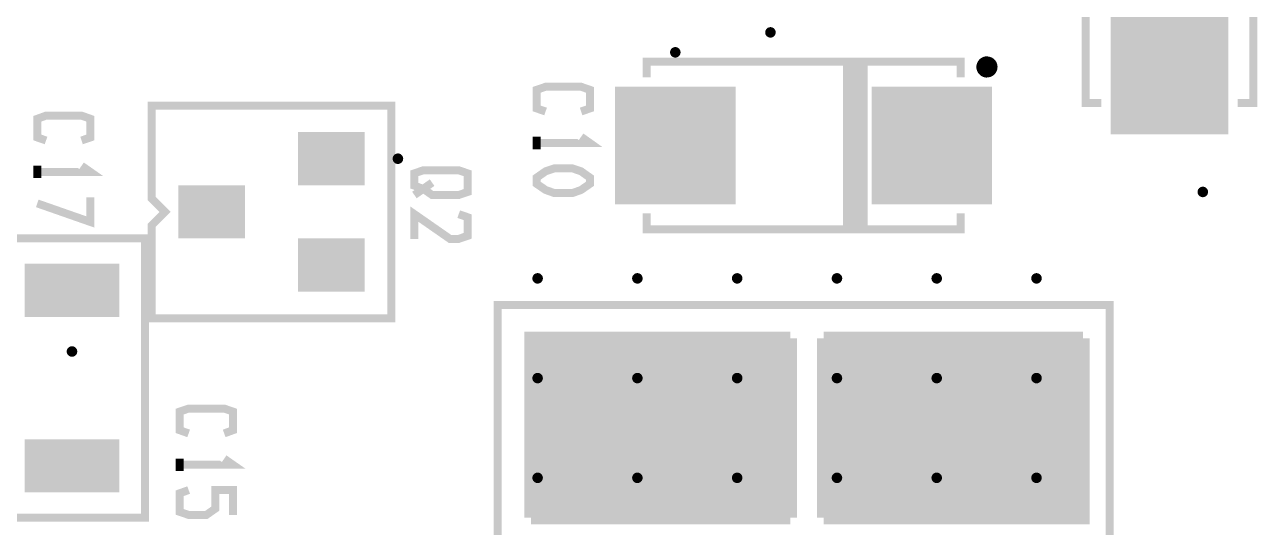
# Model space of a CAD drawing. Extents: x -5 to 195, y -5 to 45.
# Drawn here: x 14.34 to 37.87, y 16.83 to 26.44 of the extents above; entities that cross this region are included whole.
import ezdxf

# ---------------------------------------------------------------- set-up
doc = ezdxf.new("R2010")
doc.units = 0
doc.header["$MEASUREMENT"] = 0
doc.layers.get('0').update_dxf_attribs({"linetype": 'CONTINUOUS'})
for name, color, linetype in [('22-304-1_SPT', 254, 'CONTINUOUS'), ('22-304-1_SST', 1, 'CONTINUOUS'), ('THRUHOLE_TAP', 13, 'CONTINUOUS')]:
    doc.layers.add(name, color=color, linetype=linetype)

# ---------------------------------------------------------------- blocks, each defined once
blk = doc.blocks.new('RECTANGLE_6')
blk.add_solid([(1.14935, 1.12522), (1.14935, -1.12522), (-1.14935, 1.12522), (-1.14935, -1.12522)])
blk = doc.blocks.new('RECTANGLE_9')
blk.add_solid([(0.9017, 0.508), (0.9017, -0.508), (-0.9017, 0.508), (-0.9017, -0.508)])
blk = doc.blocks.new('RECTANGLE_10')
blk.add_solid([(1.12522, 1.14935), (1.12522, -1.14935), (-1.12522, 1.14935), (-1.12522, -1.14935)])
blk = doc.blocks.new('RECTANGLE_32')
blk.add_solid([(0.635, 0.508), (0.635, -0.508), (-0.635, 0.508), (-0.635, -0.508)])
blk = doc.blocks.new('ROUND_88')
at = {"const_width": 0.10033}
blk.add_lwpolyline([(-0.050164, 0, 1), (0.050164, 0, 1)], format="xyb", close=True, dxfattribs=at)

msp = doc.modelspace()

# ---------------------------------------------------------------- linework, layer by layer
at = {"layer": '22-304-1_SPT', "const_width": 0.254}
for points in [[(28.956, 20.447), (24.003, 20.447), (24.003, 17.018)], [(24.1046, 20.447), (24.1046, 17.018)], [(24.3332, 20.447), (24.3332, 17.018)], [(24.5618, 20.447), (24.5618, 17.018)], [(24.7904, 20.447), (24.7904, 17.018)], [(25.019, 20.447), (25.019, 17.018)], [(25.2476, 20.447), (25.2476, 17.018)], [(25.4762, 20.447), (25.4762, 17.018)], [(25.7048, 20.447), (25.7048, 17.018)], [(25.9334, 20.447), (25.9334, 17.018)], [(26.162, 20.447), (26.162, 17.018)], [(26.3906, 20.447), (26.3906, 17.018)], [(26.6192, 20.447), (26.6192, 17.018)], [(26.8478, 20.447), (26.8478, 17.018)], [(27.0764, 20.447), (27.0764, 17.018)], [(27.305, 20.447), (27.305, 17.018)], [(27.5336, 20.447), (27.5336, 17.018)], [(27.7622, 20.447), (27.7622, 17.018)], [(27.9908, 20.447), (27.9908, 17.018)], [(28.2194, 20.447), (28.2194, 17.018)], [(28.448, 20.447), (28.448, 17.018)], [(28.6766, 20.447), (28.6766, 17.018)], [(28.9052, 20.447), (28.9052, 17.018)], [(28.956, 20.447), (28.956, 17.018)], [(29.591, 20.447), (29.591, 17.018)], [(34.544, 20.447), (29.591, 20.447)], [(34.544, 20.447), (34.544, 17.018), (29.591, 17.018)], [(29.6926, 20.447), (29.6926, 17.018)], [(29.9212, 20.447), (29.9212, 17.018)], [(30.1498, 20.447), (30.1498, 17.018)], [(30.3784, 20.447), (30.3784, 17.018)], [(30.607, 20.447), (30.607, 17.018)], [(30.8356, 20.447), (30.8356, 17.018)], [(31.0642, 20.447), (31.0642, 17.018)], [(31.2928, 20.447), (31.2928, 17.018)], [(31.5214, 20.447), (31.5214, 17.018)], [(31.75, 20.447), (31.75, 17.018)], [(31.9786, 20.447), (31.9786, 17.018)], [(32.2072, 20.447), (32.2072, 17.018)], [(32.4358, 20.447), (32.4358, 17.018)], [(32.6644, 20.447), (32.6644, 17.018)], [(32.893, 20.447), (32.893, 17.018)], [(33.1216, 20.447), (33.1216, 17.018)], [(33.3502, 20.447), (33.3502, 17.018)], [(33.5788, 20.447), (33.5788, 17.018)], [(33.8074, 20.447), (33.8074, 17.018)], [(34.036, 20.447), (34.036, 17.018)], [(34.2646, 20.447), (34.2646, 17.018)], [(34.4932, 20.447), (34.4932, 17.018)], [(28.956, 20.32), (24.003, 20.32)], [(34.544, 20.32), (29.591, 20.32)], [(28.956, 20.0914), (24.003, 20.0914)], [(34.544, 20.0914), (29.591, 20.0914)], [(28.956, 19.8628), (24.003, 19.8628)], [(34.544, 19.8628), (29.591, 19.8628)], [(28.956, 19.6342), (24.003, 19.6342)], [(34.544, 19.6342), (29.591, 19.6342)], [(28.956, 19.4056), (24.003, 19.4056)], [(28.956, 19.177), (24.003, 19.177)], [(34.544, 19.4056), (29.591, 19.4056)], [(34.544, 19.177), (29.591, 19.177)], [(28.956, 18.9484), (24.003, 18.9484)], [(34.544, 18.9484), (29.591, 18.9484)], [(28.956, 18.7198), (24.003, 18.7198)], [(34.544, 18.7198), (29.591, 18.7198)], [(28.956, 18.4912), (24.003, 18.4912)], [(34.544, 18.4912), (29.591, 18.4912)], [(28.956, 18.2626), (24.003, 18.2626)], [(34.544, 18.2626), (29.591, 18.2626)], [(28.956, 18.034), (24.003, 18.034)], [(34.544, 18.034), (29.591, 18.034)], [(28.956, 17.8054), (24.003, 17.8054)], [(34.544, 17.8054), (29.591, 17.8054)], [(28.956, 17.5768), (24.003, 17.5768)], [(34.544, 17.5768), (29.591, 17.5768)], [(28.956, 17.3482), (24.003, 17.3482)], [(34.544, 17.3482), (29.591, 17.3482)], [(28.956, 17.1196), (24.003, 17.1196)], [(34.544, 17.1196), (29.591, 17.1196)], [(28.956, 17.018), (24.003, 17.018)]]:
    msp.add_lwpolyline(points, dxfattribs=at)
at = {"layer": '22-304-1_SST', "const_width": 0.1524}
for points in [[(34.89452, 30.93974), (34.5948, 30.93974), (34.5948, 24.94026), (34.89452, 24.94026)], [(37.49548, 30.93974), (37.7952, 30.93974), (37.7952, 24.94026), (37.49548, 24.94026)], [(32.20974, 25.43048), (32.20974, 25.7302), (26.21026, 25.7302), (26.21026, 25.43048)], [(30.353, 25.7175), (30.0355, 25.7175), (30.0355, 22.5425)], [(30.353, 25.66162), (30.0355, 25.66162)], [(30.1371, 25.7175), (30.1371, 22.5425)], [(30.27426, 25.7175), (30.27426, 22.5425)], [(30.353, 25.7175), (30.353, 22.5425)], [(32.83204, 25.60574), (32.58566, 25.60574)], [(32.76092, 25.7429), (32.65678, 25.7429)], [(32.68472, 25.75306), (32.68472, 25.50668)], [(32.82188, 25.68194), (32.82188, 25.57526)], [(30.353, 25.52446), (30.0355, 25.52446)], [(30.353, 25.3873), (30.0355, 25.3873)], [(24.2824, 24.7777), (24.11222, 24.83612), (24.11222, 25.19172), (24.2824, 25.25014), (24.96058, 25.25014), (25.12822, 25.19172), (25.12822, 24.83612), (24.96058, 24.7777)], [(30.353, 25.25014), (30.0355, 25.25014)], [(30.353, 25.11298), (30.0355, 25.11298)], [(21.336, 20.828), (21.336, 24.892), (16.764, 24.892), (16.764, 23.114), (17.018, 22.86), (16.764, 22.606), (16.764, 20.828), (21.336, 20.828)], [(30.353, 24.97582), (30.0355, 24.97582)], [(14.7447, 24.22398), (14.57706, 24.2824), (14.57706, 24.638), (14.7447, 24.69896), (15.42288, 24.69896), (15.59306, 24.638), (15.59306, 24.2824), (15.42288, 24.22398)], [(30.353, 24.83866), (30.0355, 24.83866)], [(30.353, 24.7015), (30.0355, 24.7015)], [(30.353, 24.56434), (30.0355, 24.56434)], [(30.353, 24.42718), (30.0355, 24.42718)], [(24.11222, 24.05634), (24.11222, 24.2951)], [(24.11222, 24.17572), (25.12822, 24.17572), (24.96058, 24.2951)], [(30.353, 24.29002), (30.0355, 24.29002)], [(30.353, 24.15286), (30.0355, 24.15286)], [(30.353, 24.0157), (30.0355, 24.0157)], [(14.57706, 23.50516), (14.57706, 23.74138)], [(14.57706, 23.622), (15.59306, 23.622), (15.42288, 23.74138)], [(30.353, 23.87854), (30.0355, 23.87854)], [(30.353, 23.74138), (30.0355, 23.74138)], [(21.94814, 23.65502), (21.77796, 23.5966), (21.77796, 23.36038), (21.94814, 23.29942), (22.11578, 23.18258), (22.62378, 23.18258), (22.79396, 23.241), (22.79396, 23.5966), (22.62378, 23.65502), (21.94814, 23.65502)], [(24.11222, 23.51532), (24.2824, 23.6347), (24.45258, 23.69312), (24.7904, 23.69312), (24.96058, 23.6347), (25.12822, 23.51532), (25.12822, 23.39594), (24.96058, 23.2791), (24.7904, 23.21814), (24.45258, 23.21814), (24.2824, 23.2791), (24.11222, 23.39594), (24.11222, 23.51532)], [(30.353, 23.60422), (30.0355, 23.60422)], [(30.353, 23.46706), (30.0355, 23.46706)], [(22.11578, 23.4188), (21.77796, 23.18258)], [(30.353, 23.3299), (30.0355, 23.3299)], [(14.57706, 23.02256), (15.59306, 22.66696), (15.59306, 23.1394)], [(30.353, 23.19274), (30.0355, 23.19274)], [(30.353, 23.05558), (30.0355, 23.05558)], [(21.77796, 22.34438), (21.77796, 22.81682), (22.45614, 22.34438), (22.62378, 22.34438), (22.79396, 22.4028), (22.79396, 22.7584), (22.62378, 22.81682)], [(32.20974, 22.82952), (32.20974, 22.5298), (26.21026, 22.5298), (26.21026, 22.82952)], [(30.353, 22.91842), (30.0355, 22.91842)], [(30.353, 22.78126), (30.0355, 22.78126)], [(30.353, 22.6441), (30.0355, 22.6441)], [(30.353, 22.5425), (30.0355, 22.5425)], [(13.843, 22.352), (16.637, 22.352), (16.637, 17.018), (13.843, 17.018), (13.843, 22.352)], [(35.052, 11.811), (35.052, 21.082), (23.368, 21.082), (23.368, 11.811), (23.495, 11.811), (26.162, 11.811), (26.162, 7.366), (27.178, 7.366), (27.178, 11.811), (31.242, 11.811), (31.242, 7.366), (32.258, 7.366), (32.258, 11.811), (35.052, 11.811)], [(17.46758, 18.62836), (17.2974, 18.68932), (17.2974, 19.04492), (17.46758, 19.10334), (18.14576, 19.10334), (18.3134, 19.04492), (18.3134, 18.68932), (18.14576, 18.62836)], [(17.2974, 17.90954), (17.2974, 18.14576)], [(17.2974, 18.02892), (18.3134, 18.02892), (18.14576, 18.14576)], [(17.46758, 17.54632), (17.2974, 17.48536), (17.2974, 17.12976), (17.46758, 17.07134), (17.8054, 17.07134), (17.97558, 17.19072), (17.97558, 17.54632), (18.3134, 17.54632), (18.3134, 17.07134)]]:
    msp.add_lwpolyline(points, dxfattribs=at)
for points in [[(32.71012, 25.7556, 0.4142136), (32.58312, 25.6286)], [(32.58312, 25.6286, 0.4142136), (32.71012, 25.5016)], [(32.83458, 25.6286, 0.4142136), (32.71012, 25.75306)], [(32.71012, 25.50414, 0.4142136), (32.83458, 25.6286)]]:
    msp.add_lwpolyline(points, format="xyb", dxfattribs=at)

# ---------------------------------------------------------------- block references
at = {"layer": '22-304-1_SPT'}
for name, p in [('RECTANGLE_10', (36.195, 25.4889)), ('RECTANGLE_6', (26.7589, 24.13)), ('RECTANGLE_6', (31.65856, 24.13)), ('RECTANGLE_32', (20.193, 23.876)), ('RECTANGLE_32', (17.907, 22.86)), ('RECTANGLE_32', (20.193, 21.844)), ('RECTANGLE_9', (15.24, 21.3614)), ('RECTANGLE_9', (15.24, 18.0086))]:
    msp.add_blockref(name, p, dxfattribs=at)
at = {"layer": 'THRUHOLE_TAP'}
for p in [(28.575, 26.289), (26.7589, 25.908), (21.463, 23.876), (36.83, 23.241), (24.13, 21.59), (26.035, 21.59), (27.94, 21.59), (29.845, 21.59), (31.75, 21.59), (33.655, 21.59), (15.24, 20.193), (24.13, 19.685), (26.035, 19.685), (27.94, 19.685), (29.845, 19.685), (31.75, 19.685), (33.655, 19.685), (24.13, 17.78), (26.035, 17.78), (27.94, 17.78), (29.845, 17.78), (31.75, 17.78), (33.655, 17.78)]:
    msp.add_blockref('ROUND_88', p, dxfattribs=at)

doc.saveas('drawing.dxf')
